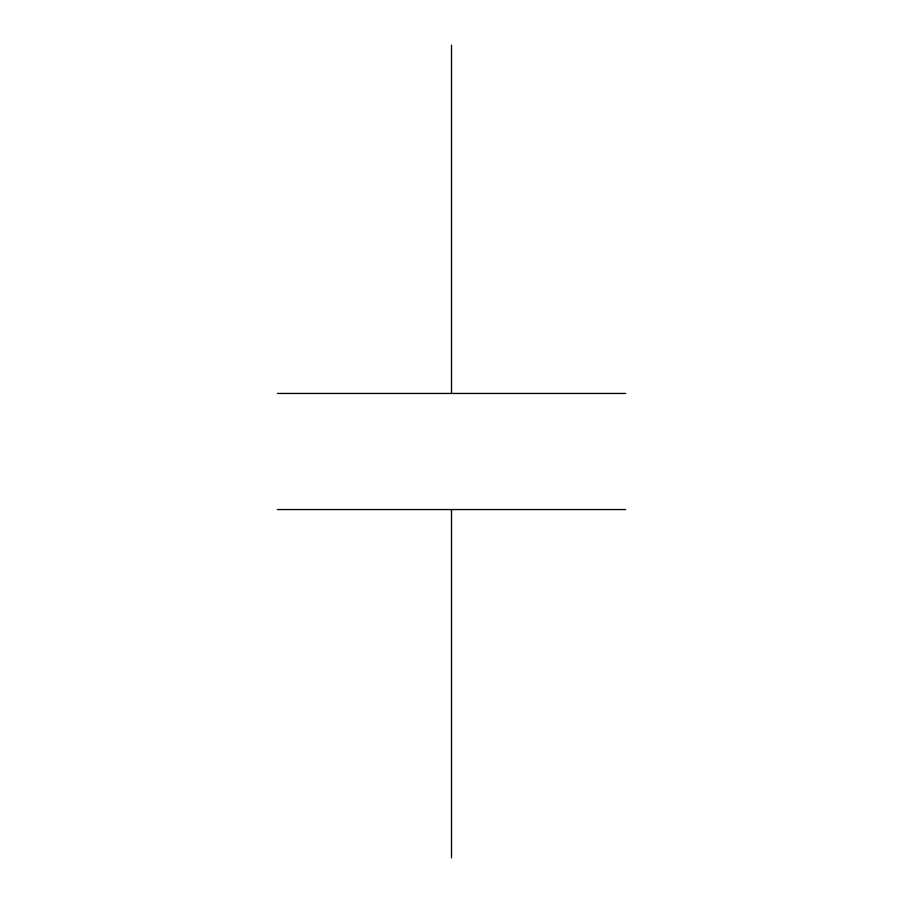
<?xml version="1.0" encoding="UTF-8"?>
<svg xmlns="http://www.w3.org/2000/svg" width="903" height="903" viewBox="0 0 903 903"><rect width="100%" height="100%" fill="white"/><g stroke="black" fill="none" stroke-linecap="round" stroke-linejoin="round"><path stroke-width="1.35" d="M277.345 393.448L625.655 393.448M277.345 509.552L625.655 509.552M451.5 45.15L451.5 393.448M451.5 509.552L451.5 857.85"/></g></svg>
